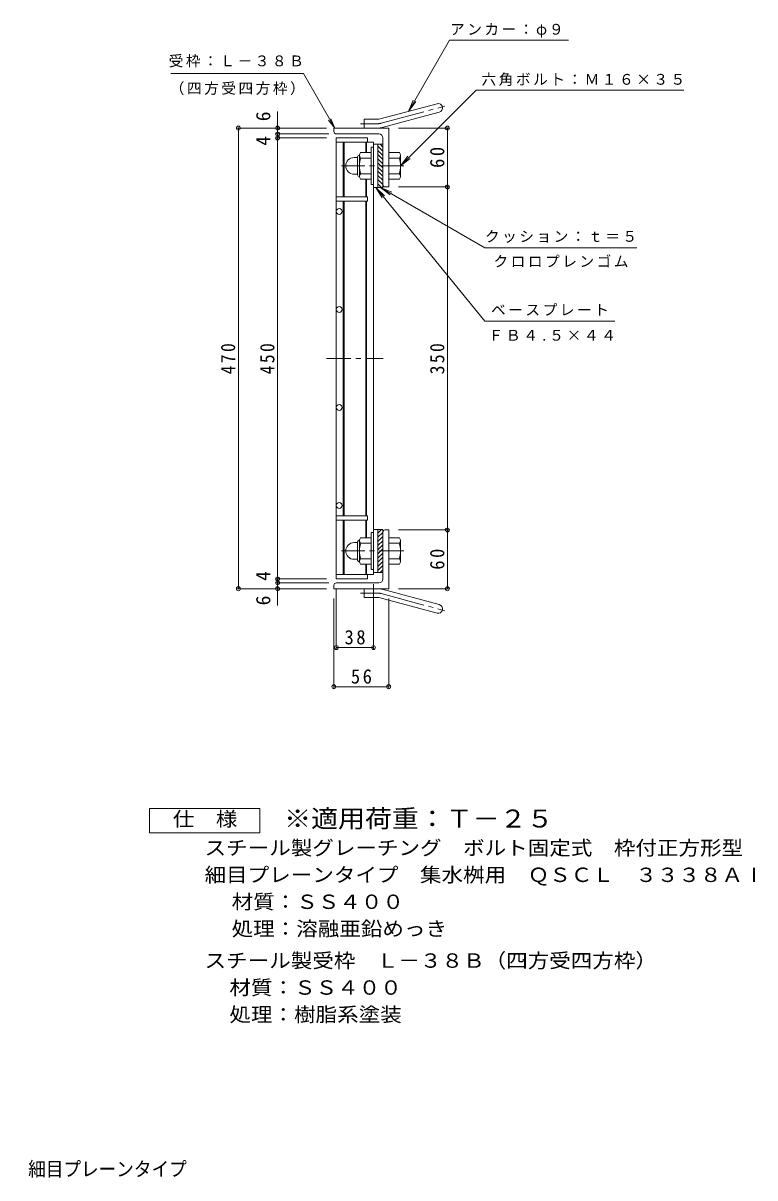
# Model space of a CAD drawing. Units: millimetres at full size, sheet at 1:5. Extents: x -883 to 783, y -688 to 631.
# Drawn here: x 36 to 783, y -664 to 514 of the extents above; entities that cross this region are included whole.
import ezdxf
from ezdxf.enums import TextEntityAlignment as Align

# ---------------------------------------------------------------- set-up
doc = ezdxf.new("R2010")
doc.units = ezdxf.units.MM
doc.header["$LTSCALE"] = 5
doc.header["$PDMODE"] = 32
doc.header["$PDSIZE"] = 4
doc.linetypes.add('CHAIN1', pattern=[8, 5, -1, 1, -1])
doc.linetypes.add('CHAIN2', pattern=[12, 9, -1, 1, -1])
for name, color, linetype, lineweight in [('E-1', 2, 'Continuous', 9), ('E-2', 3, 'Continuous', 9), ('E-4', 7, 'Continuous', 9), ('E-5', 7, 'Continuous', 9)]:
    doc.layers.add(name, color=color, linetype=linetype, lineweight=lineweight)
doc.layers.add('F-5_F-5ﾚｲﾔ', color=2, linetype='Continuous')
doc.styles.add('ＭＳ ゴシック', font='')
doc.styles.get('ＭＳ ゴシック').set_extended_font_data('MS Gothic')

msp = doc.modelspace()

# ---------------------------------------------------------------- linework, layer by layer
at = {"layer": 'E-1'}
for p, q in [((400.253, 416.613), (458.444, 432.206)), ((397.924, 416.307), (384.109, 416.307)), ((384.109, 407.307), (384.109, 416.307)), ((402.582, 407.92), (460.773, 423.512)), ((409.109, 407.307), (353.109, 407.307)), ((353.109, 403.807), (353.109, 407.307)), ((399.109, 401.307), (355.609, 401.307)), ((409.109, 407.307), (409.109, 347.307)), ((403.109, 390.807), (398.109, 390.807)), ((398.109, 346.806), (398.109, 390.807)), ((403.109, 387.969), (400.271, 390.807)), ((403.109, 397.307), (403.109, 346.806)), ((373.799, 377.307), (377.309, 377.307)), ((377.309, 359.607), (377.309, 378.007)), ((379.108, 379.806), (379.309, 379.806)), ((379.309, 379.557), (379.309, 358.057)), ((391.308, 382.307), (380.347, 382.307)), ((391.308, 387.807), (391.308, 349.807)), ((393.609, 387.807), (391.308, 387.807)), ((403.109, 383.727), (398.109, 388.727)), ((403.109, 379.484), (398.109, 384.484)), ((403.109, 375.241), (398.109, 380.242)), ((409.109, 382.307), (420.07, 382.307)), ((421.309, 379.807), (421.109, 379.807)), ((421.109, 379.557), (421.109, 358.057)), ((391.308, 376.807), (380.347, 376.807)), ((403.109, 370.999), (398.109, 375.999)), ((403.109, 366.756), (398.109, 371.756)), ((403.109, 362.514), (398.109, 367.514)), ((409.109, 376.807), (420.07, 376.807)), ((373.809, 360.306), (377.309, 360.306)), ((379.108, 357.807), (379.309, 357.807)), ((391.308, 360.807), (380.347, 360.807)), ((391.308, 355.307), (380.347, 355.307)), ((403.109, 358.271), (398.109, 363.271)), ((403.109, 354.028), (398.109, 359.029)), ((403.109, 349.786), (398.109, 354.786)), ((409.109, 360.807), (420.07, 360.807)), ((409.109, 355.307), (420.07, 355.307)), ((421.309, 357.807), (421.109, 357.807)), ((393.609, 349.807), (391.308, 349.807)), ((401.845, 346.806), (398.109, 350.543)), ((403.109, 346.806), (398.109, 346.806)), ((405.609, 347.307), (409.109, 347.307)), ((391.308, -10.692), (380.347, -10.692)), ((391.308, -43.192), (391.308, -5.192)), ((393.609, -5.192), (391.308, -5.192)), ((403.109, -2.192), (398.109, -2.192)), ((401.845, -2.192), (398.109, -5.929)), ((398.109, -2.192), (398.109, -46.193)), ((403.109, -5.172), (398.109, -10.172)), ((403.109, -9.414), (398.109, -14.414)), ((403.109, -52.693), (403.109, -2.192)), ((405.609, -2.693), (409.109, -2.693)), ((409.109, -62.693), (409.109, -2.693)), ((409.109, -10.692), (420.07, -10.692)), ((373.809, -15.692), (377.309, -15.692)), ((377.309, -14.992), (377.309, -33.393)), ((379.108, -13.193), (379.309, -13.193)), ((379.309, -34.943), (379.309, -13.442)), ((391.308, -16.192), (380.347, -16.192)), ((403.109, -13.657), (398.109, -18.657)), ((403.109, -17.899), (398.109, -22.9)), ((403.109, -22.142), (398.109, -27.142)), ((409.109, -16.193), (420.07, -16.193)), ((421.309, -13.193), (421.109, -13.193)), ((421.109, -34.943), (421.109, -13.443)), ((373.799, -32.693), (377.309, -32.693)), ((379.108, -35.192), (379.309, -35.192)), ((391.308, -32.193), (380.347, -32.193)), ((403.109, -26.385), (398.109, -31.385)), ((403.109, -30.627), (398.109, -35.627)), ((403.109, -34.87), (398.109, -39.87)), ((409.109, -32.193), (420.07, -32.193)), ((421.309, -35.192), (421.109, -35.192)), ((391.308, -37.692), (380.347, -37.692)), ((393.609, -43.192), (391.308, -43.192)), ((403.109, -39.113), (398.109, -44.113)), ((403.109, -46.193), (398.109, -46.193)), ((403.109, -43.355), (400.271, -46.193)), ((409.109, -37.693), (420.07, -37.693)), ((399.109, -56.693), (355.609, -56.693)), ((353.109, -59.193), (353.109, -62.693)), ((409.109, -62.693), (353.109, -62.693)), ((384.109, -62.693), (384.109, -71.693)), ((402.582, -63.306), (460.773, -78.898)), ((397.924, -71.693), (384.109, -71.693)), ((400.253, -71.999), (458.444, -87.591))]:
    msp.add_line(p, q, dxfattribs=at)
at = {"layer": 'E-1', "linetype": 'CHAIN2'}
for p, q in [((401.418, 412.267), (466.584, 429.728)), ((397.924, 411.807), (380.304, 411.807)), ((397.924, -67.193), (380.304, -67.193)), ((401.418, -67.653), (466.584, -85.114))]:
    msp.add_line(p, q, dxfattribs=at)
at = {"layer": 'E-1', "linetype": 'CHAIN1'}
for p, q in [((424.614, 368.807), (361.007, 368.807)), ((424.614, -24.193), (361.007, -24.193))]:
    msp.add_line(p, q, dxfattribs=at)
at = {"layer": 'E-1'}
for centre, radius, start, end in [((459.609, 427.859), 4.5, 285.00014, 104.99991), ((397.924, 425.307), 9, 270, 285.00002), ((355.609, 403.807), 2.5, 180, 270), ((397.924, 425.307), 18, 270, 285), ((399.109, 397.307), 4, 0, 90), ((373.799, 368.817), 8.49, 90, 180), ((379.108, 378.007), 1.8, 90, 180), ((383.469, 379.557), 4.16, 138.61835, 221.37988), ((416.949, 379.557), 4.16, 318.62012, 41.38165), ((373.809, 368.807), 8.5, 180, 270), ((403.309, 368.807), 24, 160.52881, 199.47119), ((397.109, 368.807), 24, 340.52881, 19.47119), ((379.108, 359.607), 1.8, 180, 270), ((383.469, 358.057), 4.16, 138.62012, 221.38165), ((416.949, 358.057), 4.16, 318.61835, 41.37988), ((405.609, 349.807), 2.5, 180, 270), ((383.469, -13.442), 4.16, 138.61835, 221.37988), ((405.609, -5.193), 2.5, 90, 180), ((416.949, -13.443), 4.16, 318.62012, 41.38165), ((373.809, -24.193), 8.5, 90, 180), ((379.108, -14.992), 1.8, 90, 180), ((403.309, -24.193), 24, 160.52881, 199.47119), ((397.109, -24.192), 24, 340.52881, 19.47119), ((373.799, -24.202), 8.49, 180, 270), ((379.108, -33.393), 1.8, 180, 270), ((383.469, -34.943), 4.16, 138.62012, 221.38165), ((416.949, -34.943), 4.16, 318.61835, 41.37988), ((355.609, -59.193), 2.5, 90, 180), ((399.109, -52.693), 4, 270, 0), ((397.924, -80.693), 18, 75, 90), ((397.924, -80.693), 9, 74.99998, 90), ((459.609, -83.245), 4.5, 255.00009, 74.99986)]:
    msp.add_arc(centre, radius, start, end, dxfattribs=at)
at = {"layer": 'E-1', "linetype": 'CHAIN2'}
for centre, start, end in [((397.924, 425.307), 270, 284.99995), ((397.924, -80.693), 75.00005, 90)]:
    msp.add_arc(centre, 13.5, start, end, dxfattribs=at)
at = {"layer": 'E-2'}
for p, q in [((355.609, 397.307), (387.609, 397.307)), ((355.609, 397.307), (355.609, -52.693)), ((355.609, 392.807), (393.608, 392.807)), ((362.608, 392.807), (362.608, 337.307)), ((363.609, 392.807), (363.609, 337.307)), ((385.608, 392.807), (385.608, 382.307)), ((386.609, 392.807), (386.609, 382.307)), ((387.609, 397.307), (387.609, 392.807)), ((393.608, 392.807), (393.608, -48.193)), ((398.109, 390.807), (393.609, 390.807)), ((398.109, 346.806), (398.109, 390.807)), ((385.608, 355.307), (385.608, 337.307)), ((386.609, 355.307), (386.609, 337.307)), ((398.109, 346.806), (393.608, 346.806)), ((355.609, 337.307), (387.609, 337.307)), ((355.609, 332.807), (387.609, 332.807)), ((362.608, 332.807), (362.608, 11.807)), ((363.609, 332.807), (363.609, 11.807)), ((385.608, 332.807), (385.608, 11.807)), ((386.609, 332.807), (386.609, 11.807)), ((387.609, 337.307), (387.609, 332.807)), ((355.609, 11.807), (387.609, 11.807)), ((387.609, 11.807), (387.609, 7.307)), ((355.609, 7.307), (387.609, 7.307)), ((362.608, 7.307), (362.608, -48.193)), ((363.609, 7.307), (363.609, -48.193)), ((385.608, 7.307), (385.608, -10.692)), ((386.609, 7.307), (386.609, -10.692)), ((398.109, -2.192), (393.608, -2.192)), ((398.109, -2.192), (398.109, -46.192)), ((385.608, -37.692), (385.608, -48.193)), ((386.609, -37.692), (386.609, -48.193)), ((398.109, -46.193), (393.609, -46.193)), ((355.609, -48.193), (393.608, -48.193)), ((355.609, -52.693), (387.609, -52.693)), ((387.609, -48.193), (387.609, -52.693))]:
    msp.add_line(p, q, dxfattribs=at)
at = {"layer": 'E-2', "linetype": 'CHAIN1'}
msp.add_line((345.609, 172.307), (403.608, 172.307), dxfattribs=at)
at = {"layer": 'E-2'}
for centre in [(358.609, 322.307), (358.609, 222.307), (358.609, 122.307), (358.609, 22.307)]:
    msp.add_circle(centre, 3, dxfattribs=at)
at = {"layer": 'E-4'}
for p, q in [((295.609, 407.307), (295.609, 424.307)), ((254.109, 407.307), (345.609, 407.307)), ((255.609, 407.307), (255.609, -62.693)), ((294.109, 401.307), (348.109, 401.307)), ((295.609, 407.307), (295.609, 401.307)), ((295.609, 401.307), (295.609, 397.307)), ((470.609, 407.307), (419.109, 407.307)), ((469.109, 407.307), (469.109, 347.307)), ((294.109, 397.307), (345.609, 397.307)), ((295.609, 397.307), (295.609, -52.693)), ((470.609, 347.307), (419.109, 347.307)), ((469.109, 347.307), (469.109, -2.693)), ((470.609, -2.693), (419.109, -2.693)), ((469.109, -2.693), (469.109, -62.693)), ((294.109, -52.693), (345.609, -52.693)), ((294.109, -56.693), (348.109, -56.693)), ((295.609, -52.693), (295.609, -56.693)), ((295.609, -56.693), (295.609, -62.693)), ((393.608, -124.193), (393.608, -58.193)), ((254.109, -62.693), (345.609, -62.693)), ((295.609, -62.693), (295.609, -79.693)), ((355.609, -124.193), (355.609, -62.693)), ((470.609, -62.693), (419.109, -62.693)), ((353.109, -164.193), (353.109, -72.692)), ((409.109, -164.193), (409.109, -72.692)), ((355.609, -122.693), (393.608, -122.693)), ((353.109, -162.693), (409.109, -162.693))]:
    msp.add_line(p, q, dxfattribs=at)
for p in [(255.609, 407.307), (295.609, 407.307), (295.609, 401.307), (469.109, 407.307), (295.609, 397.307), (469.109, 347.307), (469.109, -2.693), (295.609, -52.693), (295.609, -56.693), (255.609, -62.693), (295.609, -62.693), (469.109, -62.693), (355.609, -122.693), (393.608, -122.693), (353.109, -162.693), (409.109, -162.693)]:
    msp.add_point(p, dxfattribs=at)
at = {"layer": 'E-5'}
for p, q in [((186.521, 462.868), (322.03, 462.868)), ((354.109, 407.307), (322.03, 462.868)), ((498.451, 446.149), (421.109, 368.807)), ((498.451, 446.149), (710.647, 446.149)), ((429.349, 424.409), (434.132, 435.958)), ((429.349, 424.409), (436.958, 434.326)), ((354.109, 407.307), (347.767, 415.571)), ((354.109, 407.307), (350.122, 416.93)), ((421.109, 368.807), (428.718, 378.724)), ((421.109, 368.807), (431.026, 376.416)), ((395.859, 346.806), (402.431, 336.174)), ((395.859, 346.806), (404.959, 338.237)), ((507.36, 210.199), (395.859, 346.806)), ((400.609, 346.806), (412.157, 342.023)), ((400.609, 346.806), (410.526, 339.197)), ((400.609, 346.806), (507.36, 285.173)), ((507.36, 285.173), (662.36, 285.173)), ((507.36, 210.199), (639.86, 210.199))]:
    msp.add_line(p, q, dxfattribs=at)
msp.add_lwpolyline([(429.349, 424.409), (471.306, 497.083), (592.841, 497.083)], dxfattribs=at)
at = {"layer": 'E-5', "color": 2}
msp.add_lwpolyline([(164.867, -311.88), (164.867, -286.88), (277.367, -286.88), (277.367, -311.88)], close=True, dxfattribs=at)

# ---------------------------------------------------------------- texts
at = {"layer": 'E-4', "color": 2, "style": 'ＭＳ ゴシック'}
for s, p in [('6', (292.609, 414.307)), ('4', (292.609, 389.307)), ('4', (292.609, -54.693)), ('6', (292.609, -79.693))]:
    msp.add_text(s, height=14.66, rotation=90, dxfattribs=at).set_placement(p, align=Align.BOTTOM_LEFT)
at = {"layer": 'E-4', "color": 2, "char_height": 14.66, "attachment_point": 7, "rotation": 90, "style": 'ＭＳ ゴシック'}
for s, insert in [('\\T1.27;\\W0.95;60', (466.109, 366.682)), ('\\T1.27;\\W0.9;470', (252.609, 156.057)), ('\\T1.27;\\W0.9;450', (292.609, 156.057)), ('\\T1.27;\\W0.9;350', (466.109, 156.057)), ('\\T1.27;\\W0.95;60', (466.109, -43.318))]:
    msp.add_mtext(s, dxfattribs=dict(at, insert=insert))
at = {"layer": 'E-4', "color": 2, "char_height": 14.66, "attachment_point": 7, "style": 'ＭＳ ゴシック'}
for s, insert in [('\\T1.27;\\W0.95;38', (363.984, -119.693)), ('\\T1.27;\\W0.95;56', (370.484, -159.693))]:
    msp.add_mtext(s, dxfattribs=dict(at, insert=insert))
at = {"layer": 'E-5', "color": 2, "style": 'ＭＳ ゴシック', "width": 1.1}
for s, p in [('仕\u3000様', (188.617, -309.38)), ('スチール製グレーチング\u3000ボルト固定式\u3000枠付正方形型', (221.117, -338.84)), ('細目プレーンタイプ\u3000集水桝用\u3000ＱＳＣＬ\u3000３３３８ＡⅠ', (221.117, -366.341)), ('材質：ＳＳ４００', (248.723, -393.839)), ('処理：溶融亜鉛めっき', (248.723, -421.34)), ('スチール製受枠\u3000Ｌ－３８Ｂ（四方受四方枠）', (221.117, -453.84)), ('材質：ＳＳ４００', (246.473, -481.34)), ('処理：樹脂系塗装', (246.473, -508.84))]:
    msp.add_text(s, height=14.66, dxfattribs=at).set_placement(p, align=Align.BOTTOM_LEFT)
at = {"layer": 'E-5', "char_height": 11, "attachment_point": 7, "style": 'ＭＳ ゴシック'}
for s, insert in [('\\T1.17;アンカー：φ９', (471.729, 499.66)), ('\\T1.17;受枠：Ｌ－３８Ｂ', (184.53, 469.182)), ('\\T1.17;六角ボルト：Ｍ１６×３５', (503.86, 450.289)), ('\\T1.17;（四方受四方枠）', (185.525, 440.996)), ('\\T1.17;クッション：ｔ＝５', (507.36, 290.173)), ('\\T1.17;クロロプレンゴム', (516.11, 265.173)), ('\\T1.17;ベースプレート', (513.61, 215.83)), ('\\T1.18;ＦＢ４.５×４４', (511.11, 190.246))]:
    msp.add_mtext(s, dxfattribs=dict(at, insert=insert))
at = {"layer": 'F-5_F-5ﾚｲﾔ', "color": 3, "style": 'ＭＳ ゴシック', "width": 1.1}
msp.add_text('※適用荷重：Ｔ－２５', height=18.33, dxfattribs=at).set_placement((302.367, -311.88), align=Align.BOTTOM_LEFT)
at = {"layer": 'F-5_F-5ﾚｲﾔ', "style": 'ＭＳ ゴシック', "width": 0.9}
msp.add_text('スチール製グレーチング\u3000ボルト固定式\u3000枠付正方形型\u3000細目プレーンタイプ', height=14.66, dxfattribs=at).set_placement((-426.973, -666.554), align=Align.BOTTOM_LEFT)

doc.saveas('drawing.dxf')
